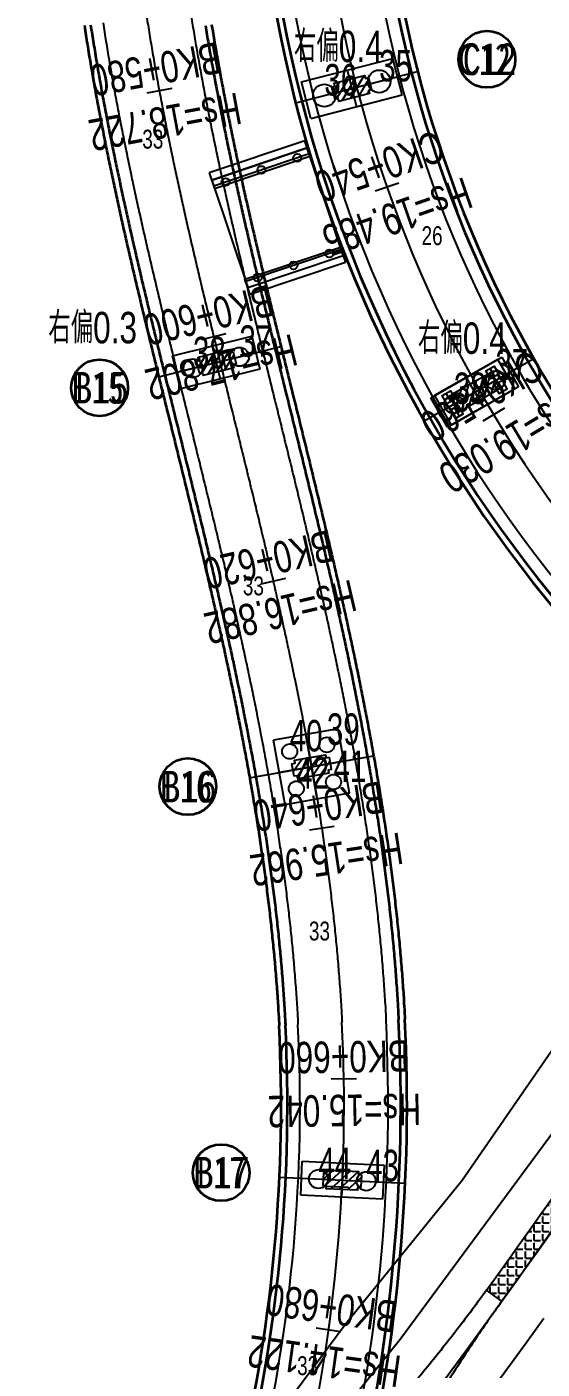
# Model space of a CAD drawing. Extents: x 0 to 558779, y 0 to 2762081.
# Drawn here: x 517029.2 to 517070.2, y 2757824.2 to 2757930.9 of the extents above; entities that cross this region are included whole.
import ezdxf
from ezdxf.enums import TextEntityAlignment as Align

# ---------------------------------------------------------------- set-up
doc = ezdxf.new("R2010")
doc.units = 0
doc.header["$LTSCALE"] = 20
doc.linetypes.add('CENTER', pattern=[2, 1.25, -0.25, 0.25, -0.25])
doc.linetypes.add('HIDDEN', pattern=[0.375, 0.25, -0.125])
for name, color, linetype in [('B-标线', 8, 'Continuous'), ('DL-互通边线', 75, 'Continuous'), ('DL-非机动车道边线', 6, 'Continuous'), ('FD-公交车站', 11, 'Continuous'), ('L-主桥边线', 240, 'Continuous'), ('L-辅路绿化带', 3, 'Continuous'), ('QL-主线桥墩', 191, 'Continuous'), ('QL-分孔线', 4, 'Continuous'), ('QL-墩号', 6, 'Continuous'), ('QL-桥墩', 191, 'Continuous'), ('QL-桥跨数值', 6, 'Continuous'), ('XW_2022', 7, 'Continuous'), ('XW_B-20220918', 7, 'Continuous'), ('XW_C-20220918', 7, 'Continuous'), ('XW_丰海路', 7, 'Continuous'), ('交通层', 56, 'Continuous'), ('设计高-地面高-B-20220918', 7, 'Continuous'), ('设计高-地面高-C-20220918', 7, 'Continuous'), ('道路边线', 22, 'Continuous')]:
    doc.layers.add(name, color=color, linetype=linetype)
doc.layers.add('偏心', color=4, linetype='Continuous', plot=False)
doc.layers.add('坐标标注', color=6, linetype='Continuous', plot=False)
doc.styles.add('FS', font='仿宋_GB2312.ttf', dxfattribs={"width": 0.75})
doc.styles.get("Standard").update_dxf_attribs({"font": 'fsdb_e.shx', "width": 0.7, "bigfont": 'hzdx.shx'})
pattern_1 = [(0, (0, 2e-10), (0, 6.985), [5.08, -1.905]), (90, (0, 2e-10), (-6.985, 4e-16), [5.08, -1.905])]
pattern_2 = [(0, (0, 0), (0, 6.985), [5.08, -1.905]), (90, (0, 0), (-6.985, 4e-16), [5.08, -1.905])]

# ---------------------------------------------------------------- blocks, each defined once
blk = doc.blocks.new('(10-1)10m花瓶墩单排桩2根1.5')
h = blk.add_hatch()
h.set_pattern_fill('ANGLE', color=256)
h.set_pattern_definition(pattern_1)
h.paths.add_polyline_path([(-1.5, -0.5), (-1.5, 0.5), (-1.25, 0.5), (-1.25, 0.75), (1.25, 0.75), (1.25, 0.5), (1.5, 0.5), (1.5, -0.5), (1.25, -0.5), (1.25, -0.75), (-1.25, -0.75), (-1.25, -0.5)])
h = blk.add_hatch()
h.set_pattern_fill('ANGLE', color=256)
h.set_pattern_definition(pattern_1)
h.paths.add_polyline_path([(-1.5, -0.5), (-1.5, 0.5), (-1.25, 0.5), (-1.25, 0.75), (1.25, 0.75), (1.25, 0.5), (1.5, 0.5), (1.5, -0.5), (1.25, -0.5), (1.25, -0.75), (-1.25, -0.75), (-1.25, -0.5)])
h = blk.add_hatch()
h.set_pattern_fill('ANSI31', color=3, scale=0.15)
h.paths.add_polyline_path([(-1.5, -0.5), (-1.5, 0.5), (-1.25, 0.5), (-1.25, 0.75), (1.25, 0.75), (1.25, 0.5), (1.5, 0.5), (1.5, -0.5), (1.25, -0.5), (1.25, -0.75), (-1.25, -0.75), (-1.25, -0.5)])
at = {"layer": 'QL-桥墩', "color": 1}
for p, q in [((-3.25, -1.35), (-3.25, 1.35)), ((-3.25, 1.35), (3.25, 1.35)), ((3.25, 1.35), (3.25, -1.35)), ((3.25, -1.35), (-3.25, -1.35))]:
    blk.add_line(p, q, dxfattribs=at)
at = {"layer": 'QL-桥墩', "color": 3, "linetype": 'CENTER'}
for p, q in [((0, -1.35), (0, 1.35)), ((3.25, 0), (-3.25, 0))]:
    blk.add_line(p, q, dxfattribs=at)
at = {"layer": 'QL-桥墩', "color": 1}
blk.add_lwpolyline([(-1.5, -0.5), (-1.5, 0.5), (-1.25, 0.5), (-1.25, 0.75), (1.25, 0.75), (1.25, 0.5), (1.5, 0.5), (1.5, -0.5), (1.25, -0.5), (1.25, -0.75), (-1.25, -0.75), (-1.25, -0.5)], close=True, dxfattribs=at)
at = {"layer": 'QL-桥墩', "color": 3}
for centre in [(-1.9, 0), (1.9, 0)]:
    blk.add_circle(centre, 0.75, dxfattribs=at)
blk = doc.blocks.new('(10-2)10m花瓶墩双排桩4根1.2')
h = blk.add_hatch()
h.set_pattern_fill('ANGLE', color=256)
h.set_pattern_definition(pattern_2)
h.paths.add_polyline_path([(-1.5, -0.5), (-1.5, 0.5), (-1.25, 0.5), (-1.25, 0.75), (1.25, 0.75), (1.25, 0.5), (1.5, 0.5), (1.5, -0.5), (1.25, -0.5), (1.25, -0.75), (-1.25, -0.75), (-1.25, -0.5)])
h = blk.add_hatch()
h.set_pattern_fill('ANGLE', color=256)
h.set_pattern_definition(pattern_2)
h.paths.add_polyline_path([(-1.5, -0.5), (-1.5, 0.5), (-1.25, 0.5), (-1.25, 0.75), (1.25, 0.75), (1.25, 0.5), (1.5, 0.5), (1.5, -0.5), (1.25, -0.5), (1.25, -0.75), (-1.25, -0.75), (-1.25, -0.5)])
h = blk.add_hatch()
h.set_pattern_fill('ANSI31', color=3, scale=0.15)
h.paths.add_polyline_path([(-1.5, -0.5), (-1.5, 0.5), (-1.25, 0.5), (-1.25, 0.75), (1.25, 0.75), (1.25, 0.5), (1.5, 0.5), (1.5, -0.5), (1.25, -0.5), (1.25, -0.75), (-1.25, -0.75), (-1.25, -0.5)])
at = {"layer": 'QL-桥墩', "color": 1}
for p, q in [((-2.6, 2.6), (2.6, 2.6)), ((-2.6, 2.6), (-2.6, -2.6)), ((2.6, 2.6), (2.6, -2.6)), ((-2.6, -2.6), (2.6, -2.6))]:
    blk.add_line(p, q, dxfattribs=at)
at = {"layer": 'QL-桥墩', "color": 3, "linetype": 'CENTER'}
for p, q in [((0, 2.6), (0, -2.6)), ((-2.6, 0), (2.6, 0))]:
    blk.add_line(p, q, dxfattribs=at)
at = {"layer": 'QL-桥墩', "color": 1, "ltscale": 0.1}
blk.add_lwpolyline([(-1.5, -0.5), (-1.5, 0.5), (-1.25, 0.5), (-1.25, 0.75), (1.25, 0.75), (1.25, 0.5), (1.5, 0.5), (1.5, -0.5), (1.25, -0.5), (1.25, -0.75), (-1.25, -0.75), (-1.25, -0.5)], close=True, dxfattribs=at)
at = {"layer": 'QL-桥墩', "color": 3, "ltscale": 0.1}
for centre in [(-1.5, 1.5), (1.5, 1.5), (-1.5, -1.5), (1.5, -1.5)]:
    blk.add_circle(centre, 0.6, dxfattribs=at)
blk = doc.blocks.new('主线桥墩10.09')
at = {"layer": 'L-主桥边线', "lineweight": 35}
for points in [[(-22.0935, 24.2385, 0.06666594), (484.4884, -122.4188)], [(-32.9862, -0.4667, 0.06689089), (482.2643, -149.386)]]:
    blk.add_lwpolyline(points, format="xyb", dxfattribs=at)
at = {"layer": 'L-主桥边线', "color": 1, "lineweight": 35}
for points in [[(-27.4431, 12.1164, 0.0745331), (544.5783, -143.8253), (1927.5544, -306.876)], [(-27.6447, 11.6589, 0.0745331), (544.5198, -144.3219), (1927.4958, -307.3726)]]:
    blk.add_lwpolyline(points, format="xyb", dxfattribs=at)
blk = doc.blocks.new('乌屿C13')
h = blk.add_hatch()
h.set_pattern_fill('ANSI31', color=3, scale=0.15, angle=-2e-08)
h.paths.add_polyline_path([(-1.9, -0.5), (-1.9, 0.5), (-1.65, 0.5), (-1.65, 0.75), (1.65, 0.75), (1.65, 0.5), (1.9, 0.5), (1.9, -0.5), (1.65, -0.5), (1.65, -0.75), (-1.65, -0.75), (-1.65, -0.5)])
at = {"layer": 'QL-桥墩', "color": 1}
for p, q in [((-3.25, -1.35), (-3.25, 1.35)), ((-3.25, 1.35), (3.25, 1.35)), ((3.25, 1.35), (3.25, -1.35)), ((3.25, -1.35), (-3.25, -1.35))]:
    blk.add_line(p, q, dxfattribs=at)
at = {"layer": 'QL-桥墩', "color": 3, "linetype": 'CENTER'}
for p, q in [((0, 1.35), (0, -1.35)), ((-3.25, 0), (3.25, 0))]:
    blk.add_line(p, q, dxfattribs=at)
at = {"layer": 'QL-桥墩', "color": 1}
blk.add_lwpolyline([(-1.9, -0.5), (-1.9, 0.5), (-1.65, 0.5), (-1.65, 0.75), (1.65, 0.75), (1.65, 0.5), (1.9, 0.5), (1.9, -0.5), (1.65, -0.5), (1.65, -0.75), (-1.65, -0.75), (-1.65, -0.5)], close=True, dxfattribs=at)
at = {"layer": 'QL-桥墩', "color": 3}
for centre in [(-1.9, 0), (1.9, 0)]:
    blk.add_circle(centre, 0.75, dxfattribs=at)
at = {"layer": '偏心'}
for p, q in [((-2.38, 0.66), (-1.63, 0.66)), ((-2, 0.29), (-2, 1.04)), ((1.62, 0.66), (2.37, 0.66)), ((2, 0.29), (2, 1.04)), ((-2.38, -0.66), (-1.63, -0.66)), ((-2, -0.29), (-2, -1.04)), ((1.62, -0.66), (2.37, -0.66)), ((2, -0.29), (2, -1.04))]:
    blk.add_line(p, q, dxfattribs=at)
for points in [[(2.9, 1.35), (-2.9, 1.35), (-2.9, -1.35), (2.9, -1.35)], [(-1.63, 0.29), (-2.38, 0.29), (-2.38, 1.04), (-1.63, 1.04)], [(2.37, 0.29), (1.62, 0.29), (1.62, 1.04), (2.37, 1.04)], [(-1.63, -0.29), (-2.38, -0.29), (-2.38, -1.04), (-1.63, -1.04)], [(2.37, -0.29), (1.62, -0.29), (1.62, -1.04), (2.37, -1.04)]]:
    blk.add_lwpolyline(points, close=True, dxfattribs=at)
blk = doc.blocks.new('B13 B14等')
h = blk.add_hatch()
h.set_pattern_fill('ANSI31', color=3, scale=0.15, angle=180)
h.paths.add_polyline_path([(1.5, 0.5), (1.5, -0.5), (1.25, -0.5), (1.25, -0.75), (-1.25, -0.75), (-1.25, -0.5), (-1.5, -0.5), (-1.5, 0.5), (-1.25, 0.5), (-1.25, 0.75), (1.25, 0.75), (1.25, 0.5)])
at = {"layer": 'QL-桥墩', "color": 1}
for p, q in [((-3.75, 1.5), (3.75, 1.5)), ((-3.75, -1.5), (-3.75, 1.5)), ((3.75, -1.5), (3.75, 1.5)), ((-3.75, -1.5), (3.75, -1.5))]:
    blk.add_line(p, q, dxfattribs=at)
at = {"layer": 'QL-桥墩', "color": 3, "linetype": 'CENTER'}
for p, q in [((0, 1.5), (0, -1.5)), ((-3.75, 0), (3.75, 0))]:
    blk.add_line(p, q, dxfattribs=at)
at = {"layer": 'QL-桥墩', "color": 1}
blk.add_lwpolyline([(1.5, 0.5), (1.5, -0.5), (1.25, -0.5), (1.25, -0.75), (-1.25, -0.75), (-1.25, -0.5), (-1.5, -0.5), (-1.5, 0.5), (-1.25, 0.5), (-1.25, 0.75), (1.25, 0.75), (1.25, 0.5)], close=True, dxfattribs=at)
at = {"layer": 'QL-桥墩', "color": 3}
for centre in [(-2.25, 0), (2.25, 0)]:
    blk.add_circle(centre, 0.9, dxfattribs=at)
blk = doc.blocks.new('桥台')
at = {"layer": '交通层', "color": 0, "linetype": 'Continuous'}
for p, q in [((482112.9, 2963428.93), (482104.9, 2963428.93)), ((482104.9, 2963428.93), (482104.9, 2963427.63)), ((482112.9, 2963427.63), (482112.9, 2963428.93)), ((482104.9, 2963428.33), (482112.9, 2963428.33)), ((482104.9, 2963427.63), (482112.9, 2963427.63))]:
    blk.add_line(p, q, dxfattribs=at)
blk = doc.blocks.new('滞洪区栈桥')
at = {"color": 1}
for p, q in [((517383.62, 2757993.98), (517383.62, 2757985.98)), ((517391.62, 2757993.98), (517391.62, 2757985.98))]:
    blk.add_line(p, q, dxfattribs=at)
at = {"color": 7}
blk.add_lwpolyline([(517392.12, 2757993.98), (517383.12, 2757993.98), (517383.12, 2757985.98), (517392.12, 2757985.98), (517392.12, 2757993.98)], dxfattribs=at)
blk.add_lwpolyline([(517392.12, 2757993.98), (517383.12, 2757993.98), (517383.12, 2757985.98), (517392.12, 2757985.98), (517392.12, 2757993.98)], dxfattribs=at)
at = {"color": 2}
for centre in [(517383.62, 2757992.98), (517391.62, 2757992.98), (517383.62, 2757989.98), (517391.62, 2757989.98), (517383.62, 2757986.98), (517391.62, 2757986.98)]:
    blk.add_circle(centre, 0.315, dxfattribs=at)
at = {"layer": '交通层', "color": 0, "linetype": 'Continuous', "rotation": 90.00000000704667}
blk.add_blockref('桥台', (3480811.45, 2275881.08), dxfattribs=at)
at = {"layer": '交通层', "color": 0, "linetype": 'Continuous', "xscale": -1, "rotation": 269.9999999929533}
blk.add_blockref('桥台', (-2446036.21, 2275881.08), dxfattribs=at)

msp = doc.modelspace()

# ---------------------------------------------------------------- hatches: boundary and pattern name
at = {"layer": 'FD-公交车站'}
h = msp.add_hatch(dxfattribs=at)
h.set_pattern_fill('ANGLE', color=256, scale=0.1)
h.set_pattern_definition([(0, (0, 0), (0, 0.6985), [0.508, -0.1905]), (90, (0, 0), (-0.6985, 0), [0.508, -0.1905])])
edge = h.paths.add_edge_path()
edge.add_line((517084.841, 2757858.267), (517086.095, 2757857.445))
edge.add_arc((516457.088, 2758270.034), 752.25, 324.166654, 326.737619, ccw=False)
edge.add_line((517066.954, 2757829.645), (517065.738, 2757830.523))
edge.add_arc((516457.088, 2758270.034), 750.75, 324.166654, 326.737619)

# ---------------------------------------------------------------- linework, layer by layer
at = {"layer": 'B-标线', "lineweight": 35, "flags": 128}
for points in [[(516332.954, 2758339.614), (516966.687, 2758045.768, 0.0793686), (517567.751, 2757875.684), (518685.096, 2757743.951)], [(516325.172, 2758322.83), (516958.905, 2758028.984, 0.0793686), (517565.584, 2757857.312), (518685.096, 2757725.323)], [(516323.91, 2758320.109), (516957.643, 2758026.263, 0.0793686), (517565.233, 2757854.332), (518685.096, 2757722.302)]]:
    msp.add_lwpolyline(points, format="xyb", dxfattribs=at)
at = {"layer": 'B-标线', "linetype": 'HIDDEN', "lineweight": 35, "ltscale": 5, "flags": 128}
for points in [[(516331.271, 2758335.985), (516965.005, 2758042.139, 0.0793686), (517567.282, 2757871.712), (518685.096, 2757739.923)], [(516331.482, 2758336.439), (516965.215, 2758042.593, 0.0793686), (517567.341, 2757872.208), (518685.096, 2757740.427)], [(516329.694, 2758332.583), (516963.427, 2758038.737, 0.0793686), (517566.843, 2757867.988), (518685.096, 2757736.147)], [(516328.116, 2758329.181), (516961.85, 2758035.335, 0.0793686), (517566.404, 2757864.263), (518685.096, 2757732.371)], [(516326.644, 2758326.005), (516960.377, 2758032.16, 0.0793686), (517565.994, 2757860.788), (518685.096, 2757728.847)], [(516322.438, 2758316.933), (516956.171, 2758023.087, 0.0793686), (517564.823, 2757850.856), (518947.799, 2757687.806, 0.0200316), (519307.547, 2757659.942), (521003.552, 2757596.752)], [(516320.965, 2758313.758), (516954.699, 2758019.912, 0.0793686), (517564.414, 2757847.38), (518947.39, 2757684.33, 0.0200316), (519307.417, 2757656.444), (521003.422, 2757593.254)], [(516319.388, 2758310.356), (516953.121, 2758016.51, 0.0793686), (517563.975, 2757843.656), (518946.951, 2757680.605, 0.0200316), (519307.277, 2757652.697), (521003.282, 2757589.507)], [(516317.81, 2758306.954), (516951.544, 2758013.108, 0.0793686), (517563.535, 2757839.932), (518946.511, 2757676.881, 0.0200316), (519307.137, 2757648.95), (521003.142, 2757585.76)]]:
    msp.add_lwpolyline(points, format="xyb", dxfattribs=at)
at = {"layer": 'B-标线', "linetype": 'Continuous', "ltscale": 4}
for points in [[(516801.449, 2758113.842), (516963.427, 2758038.737, 0.0793686), (517566.843, 2757867.988), (518230.085, 2757789.792)], [(516796.927, 2758104.09), (516958.905, 2758028.984, 0.0793686), (517565.584, 2757857.312), (518228.827, 2757779.116)], [(516795.665, 2758101.368), (516957.643, 2758026.263, 0.0793686), (517565.233, 2757854.332), (518228.475, 2757776.137)], [(516791.143, 2758091.615), (516953.121, 2758016.51, 0.0793686), (517563.975, 2757843.656), (518227.217, 2757765.461)]]:
    msp.add_lwpolyline(points, format="xyb", dxfattribs=at)
at = {"layer": 'B-标线', "linetype": 'Continuous', "ltscale": 4, "flags": 128}
for points in [[(517070.162, 2758012.728, 0.5608428), (517131.507, 2757850.736, 0.0019487), (517132.29, 2757850.592, 0.0038974), (517133.893, 2757850.315, 0.0038974), (517135.548, 2757850.056, 0.0038974), (517137.26, 2757849.815, 0.0038974), (517139.033, 2757849.594, 0.0038974), (517140.875, 2757849.393, 0.0038974), (517142.793, 2757849.214, 0.0038974), (517144.796, 2757849.059, 0.0038974)], [(517075.691, 2758008.434, 0.5608428), (517132.805, 2757857.615, 0.0019487), (517133.535, 2757857.48, 0.0038974), (517135.03, 2757857.222, 0.0038974), (517136.577, 2757856.98, 0.0038974), (517138.181, 2757856.754, 0.0038974), (517139.846, 2757856.547, 0.0038974), (517141.579, 2757856.358, 0.0038974), (517143.388, 2757856.189, 0.0038974)], [(517042.192, 2757932.249, 0.002075), (517042.418, 2757930.813, 0.001975), (517042.657, 2757929.377, 0.001875), (517042.907, 2757927.941, 0.001775), (517043.168, 2757926.507, 0.001675), (517043.439, 2757925.072, 0.001575), (517043.719, 2757923.638, 0.001475), (517044.009, 2757922.204, 0.001375), (517044.307, 2757920.771, 0.001275), (517044.612, 2757919.338, 0.001175), (517044.925, 2757917.905, 0.001075), (517045.245, 2757916.472, 0.000975), (517045.571, 2757915.039, 0.000875), (517045.903, 2757913.606, 0.000775), (517046.24, 2757912.173, 0.000675), (517046.581, 2757910.739, 0.000575), (517046.926, 2757909.305, 0.000475), (517047.275, 2757907.87, 0.000375), (517047.626, 2757906.434, 0.000275), (517047.979, 2757904.998, 0.000175), (517048.334, 2757903.56, 0.000075), (517048.69, 2757902.121), (517048.78, 2757901.761)], [(517035.273, 2757931.186, 0.002075), (517035.509, 2757929.692, 0.001975), (517035.756, 2757928.202, 0.001875), (517036.015, 2757926.715, 0.001775), (517036.285, 2757925.231, 0.001675), (517036.565, 2757923.75, 0.001575), (517036.854, 2757922.273, 0.001475), (517037.151, 2757920.799, 0.001375), (517037.457, 2757919.328, 0.001275), (517037.77, 2757917.86, 0.001175), (517038.09, 2757916.395, 0.001075), (517038.417, 2757914.932, 0.000975), (517038.749, 2757913.473, 0.000875), (517039.086, 2757912.016, 0.000775), (517039.428, 2757910.561, 0.000675), (517039.773, 2757909.109, 0.000575), (517040.122, 2757907.659, 0.000475), (517040.474, 2757906.211, 0.000375), (517040.828, 2757904.766, 0.000275), (517041.183, 2757903.321, 0.000175), (517041.539, 2757901.879, 0.000075), (517041.896, 2757900.438), (517041.985, 2757900.078)], [(517048.78, 2757901.761), (517048.876, 2757901.37, -0.000075), (517049.264, 2757899.804, -0.000175), (517049.651, 2757898.236, -0.000275), (517050.037, 2757896.666, -0.000375), (517050.422, 2757895.095, -0.000475), (517050.804, 2757893.522, -0.000575), (517051.183, 2757891.946, -0.000675), (517051.559, 2757890.368, -0.000775), (517051.93, 2757888.788, -0.000875), (517052.296, 2757887.205, -0.000975), (517052.657, 2757885.62, -0.001075), (517053.011, 2757884.031, -0.001175), (517053.359, 2757882.44, -0.001275), (517053.699, 2757880.845, -0.001375), (517054.031, 2757879.248, -0.001475), (517054.355, 2757877.647, -0.001575), (517054.668, 2757876.043, -0.001675), (517054.972, 2757874.435, -0.001775), (517055.265, 2757872.825, -0.001875), (517055.546, 2757871.21, -0.001975), (517055.815, 2757869.592, -0.002075), (517056.071, 2757867.971, -0.002175), (517056.313, 2757866.346, -0.002275), (517056.541, 2757864.718, -0.002375), (517056.755, 2757863.086, -0.002475), (517056.952, 2757861.451, -0.002575), (517057.133, 2757859.812, -0.002675), (517057.298, 2757858.17, -0.002775), (517057.444, 2757856.526, -0.002875), (517057.572, 2757854.878, -0.002975), (517057.68, 2757853.227, -0.0019988), (517057.741, 2757852.147, -0.0003256), (517057.75, 2757851.973, -0.0003256)], [(517041.985, 2757900.078), (517042.082, 2757899.687, -0.000075), (517042.469, 2757898.123, -0.000175), (517042.855, 2757896.56, -0.000275), (517043.239, 2757894.998, -0.000375), (517043.621, 2757893.437, -0.000475), (517044, 2757891.876, -0.000575), (517044.375, 2757890.316, -0.000675), (517044.747, 2757888.757, -0.000775), (517045.113, 2757887.198, -0.000875), (517045.474, 2757885.639, -0.000975), (517045.828, 2757884.08, -0.001075), (517046.176, 2757882.521, -0.001175), (517046.517, 2757880.962, -0.001275), (517046.85, 2757879.402, -0.001375), (517047.174, 2757877.842, -0.001475), (517047.489, 2757876.282, -0.001575), (517047.794, 2757874.721, -0.001675), (517048.089, 2757873.16, -0.001775), (517048.373, 2757871.598, -0.001875), (517048.645, 2757870.035, -0.001975), (517048.905, 2757868.472, -0.002075), (517049.152, 2757866.908, -0.002175), (517049.386, 2757865.343, -0.002275), (517049.605, 2757863.778, -0.002375), (517049.809, 2757862.212, -0.002475), (517049.999, 2757860.645, -0.002575), (517050.172, 2757859.078, -0.002675), (517050.329, 2757857.511, -0.002775), (517050.468, 2757855.944, -0.002875), (517050.59, 2757854.376, -0.002975), (517050.693, 2757852.809, -0.0019988), (517050.75, 2757851.785, -0.0003256), (517050.758, 2757851.62, -0.0003256)]]:
    msp.add_lwpolyline(points, format="xyb", dxfattribs=at)
at = {"layer": 'B-标线', "linetype": 'HIDDEN', "ltscale": 3}
for radius, start, end in [(783, 304.696432, 344.317251), (786.5, 304.696432, 344.317251), (790.25, 304.696432, 344.317251), (794, 304.696432, 344.317251), (755.75, 323.094905, 330.77812), (759.25, 323.094905, 330.77812)]:
    msp.add_arc((516457.088, 2758270.034), radius, start, end, dxfattribs=at)
at = {"layer": 'B-标线', "linetype": 'HIDDEN', "ltscale": 4}
for radius in [1991.5, 1995, 2005, 2008.5]:
    msp.add_arc((517799.584, 2759842.065), radius, 245.124064, 263.275957, dxfattribs=at)
at = {"layer": 'B-标线', "linetype": 'Continuous', "ltscale": 4}
for centre, radius, start, end in [((516457.088, 2758270.034), 752.25, 320.398304, 330.77812), ((516924.419, 2757845.24), 133.5, 330.9553, 2.89078), ((516924.419, 2757845.24), 126.5, 330.9553, 2.89078)]:
    msp.add_arc(centre, radius, start, end, dxfattribs=at)
at = {"layer": 'DL-互通边线', "lineweight": 35, "flags": 128}
for points in [[(517068.977, 2758013.647, 0.5608428), (517131.229, 2757849.262, 0.0019487), (517132.023, 2757849.116, 0.0038974), (517133.65, 2757848.835, 0.0038974), (517135.328, 2757848.572, 0.0038974), (517137.063, 2757848.328, 0.0038974), (517138.859, 2757848.104, 0.0038974), (517140.724, 2757847.901, 0.0038974), (517142.665, 2757847.72, 0.0038974), (517144.692, 2757847.563, 0.0038974)], [(517069.372, 2758013.341, 0.5608428), (517131.321, 2757849.754, 0.0019487), (517132.112, 2757849.608, 0.0038974), (517133.731, 2757849.328, 0.0038974), (517135.401, 2757849.067, 0.0038974), (517137.128, 2757848.824, 0.0038974), (517138.917, 2757848.601, 0.0038974), (517140.774, 2757848.398, 0.0038974), (517142.708, 2757848.218, 0.0038974), (517144.727, 2757848.062, 0.0038974)], [(517076.481, 2758007.821, 0.5608428), (517132.99, 2757858.598, 0.0019487), (517133.712, 2757858.464, 0.0038974), (517135.192, 2757858.209, 0.0038974), (517136.724, 2757857.969, 0.0038974), (517138.312, 2757857.746, 0.0038974), (517139.962, 2757857.54, 0.0038974), (517141.68, 2757857.353, 0.0038974), (517143.473, 2757857.185, 0.0038974)], [(517076.876, 2758007.514, 0.5608428), (517133.083, 2757859.089, 0.0019487), (517133.801, 2757858.956, 0.0038974), (517135.274, 2757858.702, 0.0038974), (517136.798, 2757858.464, 0.0038974), (517138.378, 2757858.241, 0.0038974), (517140.02, 2757858.036, 0.0038974), (517141.73, 2757857.85, 0.0038974), (517143.516, 2757857.684, 0.0038974)], [(517033.79, 2757930.958, 0.002075), (517034.028, 2757929.452, 0.001975), (517034.278, 2757927.95, 0.001875), (517034.539, 2757926.452, 0.001775), (517034.81, 2757924.957, 0.001675), (517035.092, 2757923.467, 0.001575), (517035.382, 2757921.98, 0.001475), (517035.682, 2757920.498, 0.001375), (517035.989, 2757919.018, 0.001275), (517036.304, 2757917.543, 0.001175), (517036.626, 2757916.071, 0.001075), (517036.954, 2757914.602, 0.000975), (517037.287, 2757913.137, 0.000875), (517037.625, 2757911.675, 0.000775), (517037.968, 2757910.216, 0.000675), (517038.315, 2757908.76, 0.000575), (517038.664, 2757907.307, 0.000475), (517039.017, 2757905.856, 0.000375), (517039.371, 2757904.408, 0.000275), (517039.726, 2757902.962, 0.000175), (517040.083, 2757901.519, 0.000075), (517040.44, 2757900.078), (517040.529, 2757899.718)], [(517034.284, 2757931.034, 0.002075), (517034.522, 2757929.532, 0.001975), (517034.771, 2757928.034, 0.001875), (517035.031, 2757926.539, 0.001775), (517035.302, 2757925.048, 0.001675), (517035.583, 2757923.561, 0.001575), (517035.873, 2757922.078, 0.001475), (517036.172, 2757920.598, 0.001375), (517036.478, 2757919.122, 0.001275), (517036.793, 2757917.649, 0.001175), (517037.114, 2757916.179, 0.001075), (517037.441, 2757914.712, 0.000975), (517037.774, 2757913.249, 0.000875), (517038.112, 2757911.789, 0.000775), (517038.455, 2757910.331, 0.000675), (517038.801, 2757908.876, 0.000575), (517039.15, 2757907.424, 0.000475), (517039.502, 2757905.974, 0.000375), (517039.856, 2757904.527, 0.000275), (517040.212, 2757903.082, 0.000175), (517040.568, 2757901.639, 0.000075), (517040.925, 2757900.198), (517041.014, 2757899.838)], [(517043.406, 2757930.973, 0.001975), (517043.643, 2757929.545, 0.001875), (517043.892, 2757928.117, 0.001775), (517044.151, 2757926.689, 0.001675), (517044.421, 2757925.261, 0.001575), (517044.7, 2757923.833, 0.001475), (517044.988, 2757922.405, 0.001375), (517045.285, 2757920.977, 0.001275), (517045.59, 2757919.549, 0.001175), (517045.902, 2757918.121, 0.001075), (517046.221, 2757916.692, 0.000975), (517046.546, 2757915.263, 0.000875), (517046.877, 2757913.833, 0.000775), (517047.213, 2757912.403, 0.000675), (517047.554, 2757910.972, 0.000575), (517047.898, 2757909.54, 0.000475), (517048.246, 2757908.107, 0.000375), (517048.597, 2757906.672, 0.000275), (517048.95, 2757905.237, 0.000175), (517049.305, 2757903.8, 0.000075), (517049.661, 2757902.362), (517049.75, 2757902.002)], [(517043.899, 2757931.053, 0.001975), (517044.136, 2757929.629, 0.001875), (517044.384, 2757928.204, 0.001775), (517044.643, 2757926.78, 0.001675), (517044.912, 2757925.355, 0.001575), (517045.19, 2757923.931, 0.001475), (517045.478, 2757922.506, 0.001375), (517045.774, 2757921.08, 0.001275), (517046.079, 2757919.655, 0.001175), (517046.39, 2757918.229, 0.001075), (517046.709, 2757916.802, 0.000975), (517047.033, 2757915.375, 0.000875), (517047.364, 2757913.947, 0.000775), (517047.7, 2757912.518, 0.000675), (517048.04, 2757911.088, 0.000575), (517048.384, 2757909.657, 0.000475), (517048.732, 2757908.225, 0.000375), (517049.083, 2757906.792, 0.000275), (517049.436, 2757905.357, 0.000175), (517049.79, 2757903.92, 0.000075), (517050.146, 2757902.482), (517050.236, 2757902.122)], [(517049.75, 2757902.002), (517049.847, 2757901.61, -0.000075), (517050.235, 2757900.044, -0.000175), (517050.622, 2757898.475, -0.000275), (517051.009, 2757896.905, -0.000375), (517051.393, 2757895.332, -0.000475), (517051.776, 2757893.757, -0.000575), (517052.156, 2757892.179, -0.000675), (517052.532, 2757890.598, -0.000775), (517052.904, 2757889.015, -0.000875), (517053.271, 2757887.429, -0.000975), (517053.632, 2757885.84, -0.001075), (517053.988, 2757884.247, -0.001175), (517054.337, 2757882.651, -0.001275), (517054.678, 2757881.052, -0.001375), (517055.011, 2757879.449, -0.001475), (517055.335, 2757877.842, -0.001575), (517055.65, 2757876.232, -0.001675), (517055.955, 2757874.618, -0.001775), (517056.249, 2757873, -0.001875), (517056.532, 2757871.378, -0.001975), (517056.802, 2757869.752, -0.002075), (517057.059, 2757868.123, -0.002175), (517057.303, 2757866.489, -0.002275), (517057.532, 2757864.852, -0.002375), (517057.747, 2757863.211, -0.002475), (517057.946, 2757861.566, -0.002575), (517058.128, 2757859.917, -0.002675), (517058.293, 2757858.264, -0.002775), (517058.44, 2757856.609, -0.002875), (517058.569, 2757854.949, -0.002975), (517058.679, 2757853.287, -0.0019988), (517058.739, 2757852.199, -0.0003256), (517058.748, 2757852.024, -0.0003256)], [(517050.236, 2757902.122), (517050.332, 2757901.73, -0.000075), (517050.72, 2757900.164, -0.000175), (517051.108, 2757898.595, -0.000275), (517051.494, 2757897.024, -0.000375), (517051.879, 2757895.45, -0.000475), (517052.262, 2757893.874, -0.000575), (517052.642, 2757892.295, -0.000675), (517053.018, 2757890.714, -0.000775), (517053.391, 2757889.129, -0.000875), (517053.758, 2757887.541, -0.000975), (517054.12, 2757885.95, -0.001075), (517054.476, 2757884.355, -0.001175), (517054.825, 2757882.757, -0.001275), (517055.167, 2757881.155, -0.001375), (517055.501, 2757879.549, -0.001475), (517055.826, 2757877.94, -0.001575), (517056.141, 2757876.326, -0.001675), (517056.447, 2757874.709, -0.001775), (517056.741, 2757873.087, -0.001875), (517057.025, 2757871.462, -0.001975), (517057.295, 2757869.832, -0.002075), (517057.553, 2757868.199, -0.002175), (517057.798, 2757866.561, -0.002275), (517058.028, 2757864.919, -0.002375), (517058.243, 2757863.273, -0.002475), (517058.442, 2757861.623, -0.002575), (517058.625, 2757859.969, -0.002675), (517058.791, 2757858.312, -0.002775), (517058.939, 2757856.65, -0.002875), (517059.068, 2757854.985, -0.002975), (517059.178, 2757853.317, -0.0019988), (517059.239, 2757852.224, -0.0003256), (517059.248, 2757852.049, -0.0003256)], [(517040.529, 2757899.718), (517040.626, 2757899.327, -0.000075), (517041.013, 2757897.763, -0.000175), (517041.399, 2757896.201, -0.000275), (517041.782, 2757894.64, -0.000375), (517042.164, 2757893.081, -0.000475), (517042.542, 2757891.524, -0.000575), (517042.917, 2757889.967, -0.000675), (517043.287, 2757888.412, -0.000775), (517043.652, 2757886.857, -0.000875), (517044.012, 2757885.303, -0.000975), (517044.365, 2757883.75, -0.001075), (517044.712, 2757882.197, -0.001175), (517045.051, 2757880.645, -0.001275), (517045.382, 2757879.093, -0.001375), (517045.705, 2757877.541, -0.001475), (517046.018, 2757875.989, -0.001575), (517046.321, 2757874.438, -0.001675), (517046.614, 2757872.886, -0.001775), (517046.896, 2757871.335, -0.001875), (517047.166, 2757869.783, -0.001975), (517047.424, 2757868.231, -0.002075), (517047.669, 2757866.68, -0.002175), (517047.901, 2757865.128, -0.002275), (517048.118, 2757863.576, -0.002375), (517048.321, 2757862.024, -0.002475), (517048.509, 2757860.473, -0.002575), (517048.68, 2757858.921, -0.002675), (517048.835, 2757857.37, -0.002775), (517048.973, 2757855.819, -0.002875), (517049.094, 2757854.269, -0.002975), (517049.196, 2757852.719, -0.0019988), (517049.252, 2757851.707, -0.0003256), (517049.26, 2757851.544, -0.0003256)], [(517041.014, 2757899.838), (517041.111, 2757899.447, -0.000075), (517041.498, 2757897.883, -0.000175), (517041.884, 2757896.32, -0.000275), (517042.268, 2757894.759, -0.000375), (517042.65, 2757893.2, -0.000475), (517043.028, 2757891.641, -0.000575), (517043.403, 2757890.084, -0.000675), (517043.773, 2757888.527, -0.000775), (517044.139, 2757886.971, -0.000875), (517044.499, 2757885.415, -0.000975), (517044.853, 2757883.86, -0.001075), (517045.2, 2757882.305, -0.001175), (517045.54, 2757880.75, -0.001275), (517045.871, 2757879.196, -0.001375), (517046.194, 2757877.641, -0.001475), (517046.508, 2757876.087, -0.001575), (517046.812, 2757874.532, -0.001675), (517047.106, 2757872.977, -0.001775), (517047.388, 2757871.422, -0.001875), (517047.659, 2757869.867, -0.001975), (517047.918, 2757868.312, -0.002075), (517048.164, 2757866.756, -0.002175), (517048.396, 2757865.2, -0.002275), (517048.614, 2757863.643, -0.002375), (517048.817, 2757862.087, -0.002475), (517049.005, 2757860.53, -0.002575), (517049.177, 2757858.974, -0.002675), (517049.333, 2757857.417, -0.002775), (517049.472, 2757855.861, -0.002875), (517049.592, 2757854.305, -0.002975), (517049.695, 2757852.749, -0.0019988), (517049.751, 2757851.733, -0.0003256), (517049.76, 2757851.57, -0.0003256)]]:
    msp.add_lwpolyline(points, format="xyb", dxfattribs=at)
at = {"layer": 'DL-互通边线', "lineweight": 35}
for radius in [134.5, 135, 125, 125.5]:
    msp.add_arc((516924.419, 2757845.24), radius, 330.9553, 2.89078, dxfattribs=at)
at = {"layer": 'DL-非机动车道边线'}
msp.add_lwpolyline([(517044.734, 2757809.1), (517058.868, 2757826.632), (517074.056, 2757847.165), (517083.957, 2757861.865), (517095.013, 2757878.918), (517108.06, 2757900.267, 0.4464819), (517099.508, 2757928.794), (517069.099, 2757943.098), (517039.714, 2757956.705), (517020.484, 2757965.653), (517007.295, 2757971.803), (516996.618, 2757977.747), (516976.338, 2757989.234), (516965.126, 2757995.575), (516962.797, 2757996.859), (516957.388, 2757999.359), (516940.701, 2758007.074), (516913.111, 2758019.893), (516874.437, 2758037.779), (516827.593, 2758059.468), (516777.955, 2758082.512), (516745.896, 2758097.414), (516707.806, 2758115.199), (516677.987, 2758129.054)], format="xyb", dxfattribs=at)
at = {"layer": 'FD-公交车站'}
msp.add_lwpolyline([(517084.841, 2757858.267), (517086.095, 2757857.445, -0.0112184), (517066.954, 2757829.645), (517065.738, 2757830.523, 0.0112184), (517084.841, 2757858.267)], format="xyb", dxfattribs=at)
at = {"layer": 'L-主桥边线', "lineweight": 35}
for points in [[(516801.764, 2758114.523), (516963.743, 2758039.417, 0.0715019), (517505.312, 2757876.977)], [(516801.974, 2758114.976), (516963.953, 2758039.871, 0.071497), (517505.348, 2757877.477)], [(516796.19, 2758102.502), (516958.169, 2758027.397, 0.0793686), (517565.38, 2757855.574), (518228.622, 2757777.378)], [(516796.401, 2758102.956), (516958.379, 2758027.85, 0.0793686), (517565.438, 2757856.07), (518228.68, 2757777.875)], [(516790.827, 2758090.935), (516952.806, 2758015.83, 0.075605), (517533.998, 2757846.662)], [(516790.617, 2758090.481), (516952.595, 2758015.376, 0.0715935), (517502.113, 2757850.66, 0.0715935)]]:
    msp.add_lwpolyline(points, format="xyb", dxfattribs=at)
at = {"layer": 'L-辅路绿化带', "flags": 128}
for points in [[(517065.738, 2757830.523, -0.004165), (517064.598, 2757828.972, -0.0037371), (517063.434, 2757827.439, -0.003309), (517062.247, 2757825.922, -0.0028813), (517061.042, 2757824.419, -0.0024542), (517059.82, 2757822.93, -0.0020276), (517058.585, 2757821.45, -0.0016015), (517057.338, 2757819.98, -0.0011758), (517056.084, 2757818.517, -0.0007502), (517054.824, 2757817.058, -0.0003243), (517053.561, 2757815.603, 0.000102), (517052.298, 2757814.148, 0.0005291), (517051.038, 2757812.693, 0.000957), (517049.782, 2757811.234, 0.0013858), (517048.534, 2757809.77, 0.0018153), (517047.295, 2757808.299, 0.0022453), (517046.069, 2757806.819, 0.0026752), (517044.859, 2757805.327), (517044.26, 2757804.576)], [(517066.954, 2757829.645, 0.0045486), (517065.84, 2757828.07, 0.0039152), (517064.751, 2757826.477, 0.0032803), (517063.685, 2757824.866, 0.0026461), (517062.637, 2757823.242, 0.0020137), (517061.604, 2757821.606, 0.001384), (517060.58, 2757819.962, 0.0007568), (517059.563, 2757818.312, 0.000132), (517058.548, 2757816.659, -0.0004912), (517057.531, 2757815.007, -0.0011136), (517056.509, 2757813.357, -0.0017361), (517055.477, 2757811.713, -0.0023595), (517054.433, 2757810.078, -0.0029844), (517053.371, 2757808.455, -0.0036113), (517052.289, 2757806.848, -0.0042402), (517051.182, 2757805.258, -0.0048706), (517050.048, 2757803.69, -0.0055012), (517048.881, 2757802.146), (517048.285, 2757801.385)]]:
    msp.add_lwpolyline(points, format="xyb", dxfattribs=at)
at = {"layer": 'L-辅路绿化带'}
for radius, start, end in [(794.5, 317.153263, 342.897967), (759.5, 323.094905, 331.588133)]:
    msp.add_arc((516457.088, 2758270.034), radius, start, end, dxfattribs=at)
at = {"layer": 'QL-分孔线', "color": 3}
for p, q in [((517050.575, 2757924.825), (517060.26, 2757927.316)), ((517046.917, 2757871.219), (517056.763, 2757872.966)), ((517049.287, 2757839.484), (517059.276, 2757839.024))]:
    msp.add_line(p, q, dxfattribs=at)
at = {"layer": 'QL-分孔线', "color": 1}
for p, q in [((517039.699, 2757903.074), (517049.408, 2757905.468)), ((517060.791, 2757899.567), (517069.484, 2757904.509))]:
    msp.add_line(p, q, dxfattribs=at)
at = {"layer": 'QL-墩号', "lineweight": 35}
for centre in [(517065.769, 2757928.288), (517065.769, 2757928.288), (517035.004, 2757902.195), (517035.004, 2757902.195), (517042.011, 2757870.513), (517042.011, 2757870.513), (517044.653, 2757839.848), (517044.653, 2757839.848)]:
    msp.add_circle(centre, 2.25, dxfattribs=at)
at = {"layer": 'XW_2022', "color": 2}
msp.add_arc((517799.584, 2759842.065), 2000, 245.124064, 263.275957, dxfattribs=at)
at = {"layer": 'XW_B-20220918', "color": 6, "flags": 128}
msp.add_lwpolyline([(517038.732, 2757931.717, 0.002075), (517038.964, 2757930.252, 0.001975), (517039.207, 2757928.789, 0.001875), (517039.461, 2757927.328, 0.001775), (517039.726, 2757925.869, 0.001675), (517040.002, 2757924.411, 0.001575), (517040.286, 2757922.955, 0.001475), (517040.58, 2757921.502, 0.001375), (517040.882, 2757920.049, 0.001275), (517041.191, 2757918.599, 0.001175), (517041.508, 2757917.15, 0.001075), (517041.831, 2757915.702, 0.000975), (517042.16, 2757914.256, 0.000875), (517042.495, 2757912.811, 0.000775), (517042.834, 2757911.367, 0.000675), (517043.177, 2757909.924, 0.000575), (517043.524, 2757908.482, 0.000475), (517043.874, 2757907.041, 0.000375), (517044.227, 2757905.6, 0.000275), (517044.581, 2757904.159, 0.000175), (517044.937, 2757902.72, 0.000075), (517045.293, 2757901.28), (517045.382, 2757900.92)], format="xyb", dxfattribs=at)
at = {"layer": 'XW_B-20220918', "color": 1, "flags": 128}
msp.add_lwpolyline([(517045.382, 2757900.92), (517045.479, 2757900.529, -0.000075), (517045.866, 2757898.963, -0.000175), (517046.253, 2757897.398, -0.000275), (517046.638, 2757895.832, -0.000375), (517047.021, 2757894.266, -0.000475), (517047.402, 2757892.699, -0.000575), (517047.779, 2757891.131, -0.000675), (517048.153, 2757889.563, -0.000775), (517048.521, 2757887.993, -0.000875), (517048.885, 2757886.422, -0.000975), (517049.243, 2757884.85, -0.001075), (517049.594, 2757883.276, -0.001175), (517049.938, 2757881.701, -0.001275), (517050.275, 2757880.124, -0.001375), (517050.603, 2757878.545, -0.001475), (517050.922, 2757876.964, -0.001575), (517051.231, 2757875.382, -0.001675), (517051.531, 2757873.798, -0.001775), (517051.819, 2757872.211, -0.001875), (517052.095, 2757870.623, -0.001975), (517052.36, 2757869.032, -0.002075), (517052.611, 2757867.439, -0.002175), (517052.849, 2757865.844, -0.002275), (517053.073, 2757864.248, -0.002375), (517053.282, 2757862.649, -0.002475), (517053.476, 2757861.048, -0.002575), (517053.653, 2757859.445, -0.002675), (517053.813, 2757857.841, -0.002775), (517053.956, 2757856.235, -0.002875), (517054.081, 2757854.627, -0.002975), (517054.187, 2757853.018, -0.0019988), (517054.245, 2757851.966, -0.0003256), (517054.254, 2757851.797)], format="xyb", dxfattribs=at)
at = {"layer": 'XW_B-20220918', "color": 2}
msp.add_arc((516924.419, 2757845.24), 130, 330.9553, 2.89078, dxfattribs=at)
at = {"layer": 'XW_C-20220918', "color": 2}
msp.add_arc((517150.33, 2757950.476), 98, 142.17015, 259.31245, dxfattribs=at)
at = {"layer": 'XW_丰海路', "color": 2}
msp.add_arc((516457.088, 2758270.034), 780, 304.696432, 344.317251, dxfattribs=at)
at = {"layer": '设计高-地面高-B-20220918', "color": 3}
for p, q in [((517040.727, 2757925.96), (517038.76, 2757925.594)), ((517045.038, 2757906.49), (517043.095, 2757906.015)), ((517049.768, 2757887.044), (517047.819, 2757886.595)), ((517053.637, 2757867.35), (517051.66, 2757867.049)), ((517055.403, 2757847.308), (517053.403, 2757847.276)), ((517054.173, 2757827.211), (517052.192, 2757827.487))]:
    msp.add_line(p, q, dxfattribs=at)
at = {"layer": '设计高-地面高-C-20220918', "color": 3}
for p, q in [((517058.766, 2757918.459), (517056.878, 2757917.799)), ((517067.155, 2757900.567), (517065.44, 2757899.538))]:
    msp.add_line(p, q, dxfattribs=at)
at = {"layer": '道路边线'}
msp.add_lwpolyline([(516917.74, 2757680.98), (516924.509, 2757686.478), (516943.347, 2757703.816), (516966.185, 2757725.499), (516985.141, 2757744.068), (516998.68, 2757759.583), (517013.528, 2757776.049), (517025.187, 2757789.816), (517043.619, 2757813.151), (517054.554, 2757827.879), (517063.809, 2757839.244), (517079.759, 2757862.38)], dxfattribs=at)

# ---------------------------------------------------------------- block references
for name, p, rotation in [('B13 B14等', (517055.03, 2757925.971), 14.42018162944706), ('滞洪区栈桥', (-2262089.859, 2369862.654), 288.5738186730321), ('乌屿C13', (517064.79, 2757901.84), 29.62110276029525)]:
    msp.add_blockref(name, p, dxfattribs=dict(rotation=rotation))
at = {"layer": 'QL-主线桥墩'}
msp.add_blockref('主线桥墩10.09', (517020.86, 2757999.896), dxfattribs=at)
at = {"layer": 'QL-桥墩', "lineweight": 35}
for name, p, rotation in [('(10-1)10m花瓶墩单排桩2根1.5', (517044.262, 2757904.199), 193.847125783965), ('(10-2)10m花瓶墩双排桩4根1.2', (517051.84, 2757872.092), 190.0612649228283), ('(10-1)10m花瓶墩单排桩2根1.5', (517054.282, 2757839.254), 177.3605294861448)]:
    msp.add_blockref(name, p, dxfattribs=dict(at, rotation=rotation))

# ---------------------------------------------------------------- texts
at = {"layer": 'QL-墩号', "lineweight": 35, "width": 0.75}
for s, p in [('C12', (517065.769, 2757928.288)), ('B15', (517035.004, 2757902.195)), ('B17', (517044.653, 2757839.848))]:
    msp.add_text(s, height=2.5, dxfattribs=at).set_placement(p, align=Align.MIDDLE_CENTER)
at = {"layer": 'QL-墩号', "lineweight": 35, "style": 'FS', "width": 0.75}
for s, p in [('C12', (517065.769, 2757928.288)), ('B15', (517035.004, 2757902.195)), ('B16', (517042.011, 2757870.513)), ('B17', (517044.653, 2757839.848))]:
    msp.add_text(s, height=2.5, dxfattribs=at).set_placement(p, align=Align.MIDDLE_CENTER)
at = {"layer": 'QL-墩号', "color": 2, "lineweight": 35, "width": 0.75}
msp.add_text('B16', height=2.5, dxfattribs=at).set_placement((517042.011, 2757870.513), align=Align.MIDDLE_CENTER)
at = {"layer": 'QL-桥跨数值', "lineweight": 35, "width": 0.75}
for s, p in [('33', (517039.228, 2757920.742)), ('26', (517061.41, 2757913.076)), ('33', (517047.217, 2757885.256)), ('33', (517052.463, 2757857.842)), ('33', (517051.528, 2757823.316, 0))]:
    msp.add_text(s, height=1.5, dxfattribs=at).set_placement(p, align=Align.BOTTOM_CENTER)
at = {"layer": '偏心', "width": 0.75}
for s, p in [('右偏0.4', (517053.961, 2757929.313)), ('右偏0.3', (517034.447, 2757906.971)), ('右偏0.4', (517063.809, 2757906.134))]:
    msp.add_text(s, height=2.5, dxfattribs=at).set_placement(p, align=Align.MIDDLE_CENTER)
at = {"layer": '坐标标注', "width": 0.7}
for s, p in [('35', (517057.209, 2757926.531)), ('36', (517052.851, 2757925.411)), ('37', (517046.107, 2757904.654)), ('38', (517042.417, 2757903.745)), ('37', (517066.442, 2757902.779)), ('38', (517063.138, 2757900.901)), ('39', (517053.055, 2757873.831)), ('40', (517050.101, 2757873.307)), ('41', (517053.579, 2757870.878)), ('42', (517050.625, 2757870.353)), ('44', (517052.384, 2757839.341)), ('43', (517056.18, 2757839.166))]:
    msp.add_text(s, height=2.5, dxfattribs=at).set_placement(p)
at = {"layer": '设计高-地面高-B-20220918', "color": 3, "width": 0.75}
for s, rotation, p in [('BK0+580', 190.5242, (517039.652, 2757926.269)), ('BK0+600', 193.75206, (517043.948, 2757906.738)), ('BK0+620', 192.98161, (517048.681, 2757887.307)), ('BK0+640', 188.66109, (517052.573, 2757867.694)), ('BK0+660', 180.90422, (517054.395, 2757847.792)), ('BK0+680', 172.08949, (517053.251, 2757827.844))]:
    msp.add_text(s, height=2.5, rotation=rotation, dxfattribs=at).set_placement(p, align=Align.TOP_CENTER)
for s, rotation, p in [('Hs=18.722', 190.5242, (517039.835, 2757925.285)), ('Hs=17.802', 193.75206, (517044.186, 2757905.767)), ('Hs=16.882', 192.98161, (517048.906, 2757886.332)), ('Hs=15.962', 188.66109, (517052.723, 2757866.705)), ('Hs=15.042', 180.90422, (517054.411, 2757846.792)), ('Hs=14.122', 172.08949, (517053.114, 2757826.854))]:
    msp.add_text(s, height=2.5, rotation=rotation, dxfattribs=at).set_placement(p, align=Align.BOTTOM_CENTER)
at = {"layer": '设计高-地面高-C-20220918', "color": 3, "width": 0.75}
for s, rotation, p in [('CK0+540', 199.27278, (517057.657, 2757918.601)), ('CK0+560', 210.9658, (517066.04, 2757900.481))]:
    msp.add_text(s, height=2.5, rotation=rotation, dxfattribs=at).set_placement(p, align=Align.TOP_CENTER)
for s, rotation, p in [('Hs=19.485', 199.27278, (517057.987, 2757917.657)), ('Hs=19.030', 210.9658, (517066.555, 2757899.623))]:
    msp.add_text(s, height=2.5, rotation=rotation, dxfattribs=at).set_placement(p, align=Align.BOTTOM_CENTER)

doc.saveas('drawing.dxf')
